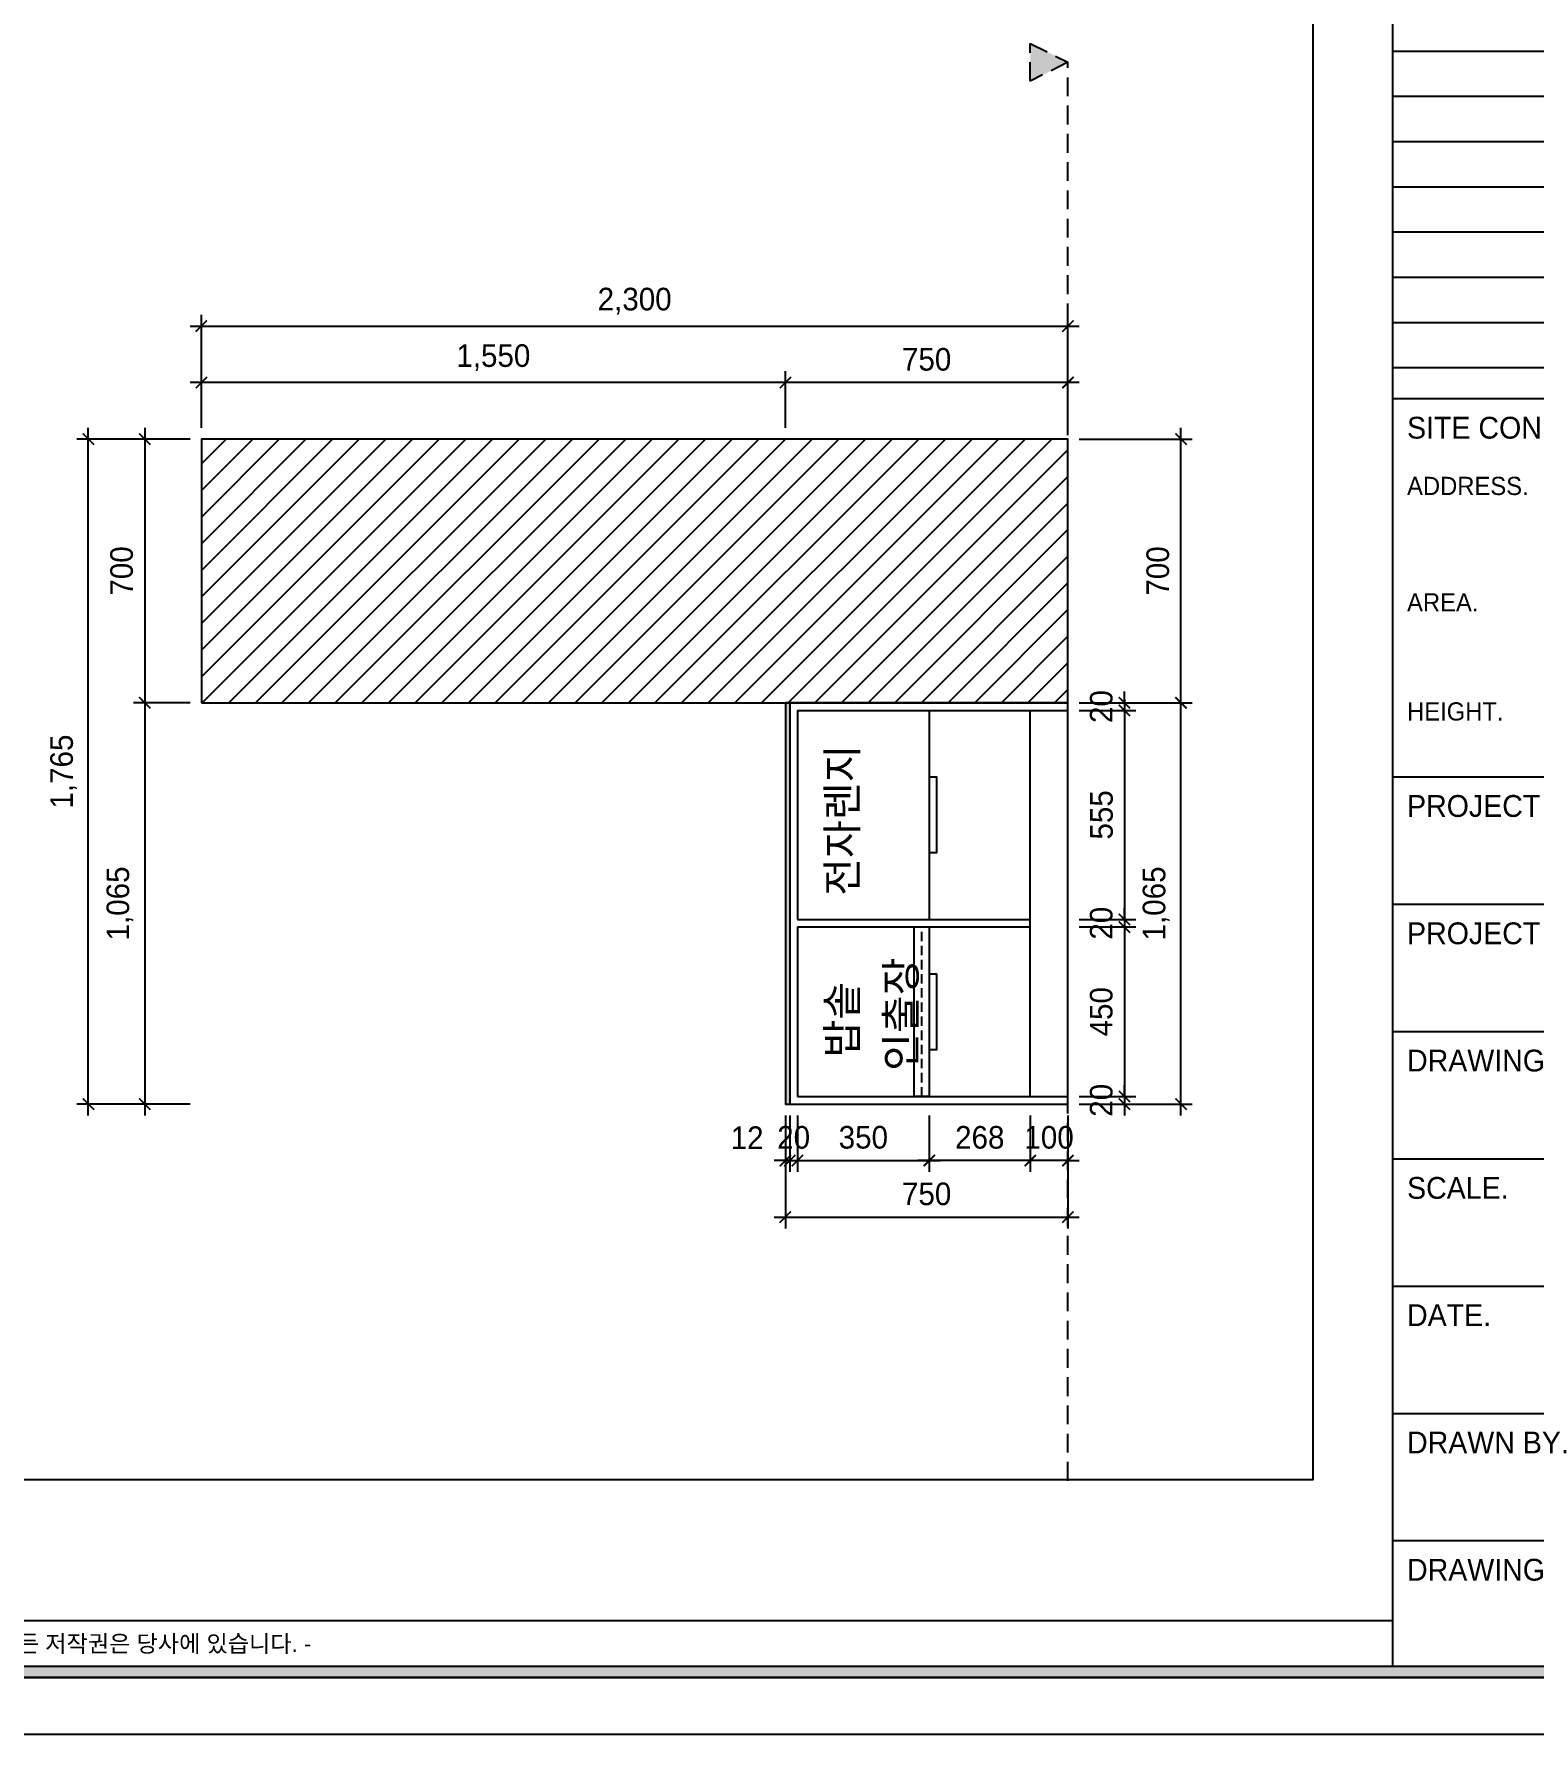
# Model space of a CAD drawing. Header units: inches. Extents: x 180277 to 249577, y 30223 to 92457.
# Drawn here: x 231240 to 235221, y 60856 to 65368 of the extents above; entities that cross this region are included whole.
import ezdxf
from ezdxf.enums import TextEntityAlignment as Align

# ---------------------------------------------------------------- set-up
doc = ezdxf.new("R2010")
doc.units = ezdxf.units.IN
doc.header["$LTSCALE"] = 50
doc.header["$MEASUREMENT"] = 0
doc.header["$PDSIZE"] = 700.071425
doc.linetypes.add('DASHED', pattern=[0.75, 0.5, -0.25])
doc.linetypes.add('DASHEDX2', pattern=[1.5, 1, -0.5])
for name, color, linetype in [('03-WAL NEW', 3, 'Continuous'), ('06-FUR', 6, 'Continuous'), ('07-DIM WAL', 5, 'Continuous'), ('F-SYM', 7, 'Continuous'), ('FORM(YOURNAME)-11', 1, 'Continuous'), ('FUR', 8, 'DASHED')]:
    doc.layers.add(name, color=color, linetype=linetype)
doc.styles.add('HY 울릉도 L', font='')
doc.styles.add('YOURNAME', font='HY울릉도M.TTF')
doc.styles.add('코레일둥고', font='Korail_Round_Gothic_Medium.ttf')
doc.styles.get('HY 울릉도 L').set_extended_font_data('HY울릉도L')
doc.dimstyles.new('30', dxfattribs={"dimscale": 30, "dimtxt": 2, "dimasz": 1, "dimexe": 1, "dimexo": 1, "dimgap": 1, "dimtad": 1, "dimdec": 0, "dimrnd": 0.05, "dimdsep": 46, "dimlunit": 6, "dimtxsty": 'HY 울릉도 L', "dimblk": 'ARCHTICK', "dimcen": 2.5, "dimdle": 1, "dimclrd": 133, "dimclre": 133, "dimclrt": 30, "dimadec": 0, "dimazin": 0, "dimtfac": 1, "dimtdec": 0, "dimtix": 1, "dimtmove": 2, "dimatfit": 3, "dimldrblk": 'ARCHTICK', "dimfxl": 0, "dimlwd": -1, "dimlwe": -1, "dimarcsym": 0})

# ---------------------------------------------------------------- blocks, each defined once
blk = doc.blocks.new('FORM-PLAN')
at = {"layer": 'FORM(YOURNAME)-11'}
h = blk.add_hatch(color=256, dxfattribs=at)
h.dxf.hatch_style = 1
h.paths.add_polyline_path([(-71444, 55115), (10556, 55115), (10556, 54915), (-71444, 54915)])
h.paths.add_polyline_path([(-71444, -2085), (10556, -2085), (10556, -2285), (-71444, -2285)])
at = {"layer": 'Defpoints', "color": 158}
for p, q in [((1346, 54915), (1346, -2085)), ((1346, 26493), (10556, 26493)), ((1346, 25693), (10556, 25693)), ((1346, 24893), (10556, 24893)), ((1346, 24093), (10556, 24093)), ((1346, 23293), (10556, 23293)), ((1346, 22493), (10556, 22493)), ((1346, 21693), (10556, 21693)), ((1346, 20893), (10556, 20893)), ((1346, -1285), (-71444, -1285))]:
    blk.add_line(p, q, dxfattribs=at)
for points in [[(-71444, -2285), (10556, -2285), (10556, 55115), (-71444, 55115)], [(-69444, 53115), (-64, 53115), (-64, 1215), (-69444, 1215)]]:
    blk.add_lwpolyline(points, close=True, dxfattribs=at)
at = {"layer": 'FORM(YOURNAME)-11', "color": 14}
for p, q in [((1346, 20344), (10556, 20344)), ((1346, 13651), (10556, 13651)), ((1346, 11398), (10556, 11398)), ((1346, 9146), (10556, 9146)), ((1346, 6893), (10556, 6893)), ((1346, 4641), (10556, 4641)), ((1346, 2388), (10556, 2388)), ((1346, 136), (10556, 136))]:
    blk.add_line(p, q, dxfattribs=at)
at = {"layer": 'FORM(YOURNAME)-11', "color": 250}
blk.add_lwpolyline([(-72444, -3285), (11556, -3285), (11556, 56115), (-72444, 56115)], close=True, dxfattribs=at)
at = {"layer": 'FORM(YOURNAME)-11'}
blk.add_lwpolyline([(-71444, -2085), (10556, -2085), (10556, -2285), (-71444, -2285)], close=True, dxfattribs=at)
at = {"layer": 'FORM(YOURNAME)-11', "color": 14, "style": 'YOURNAME'}
for s, height, p in [('SITE CONDITIONS.', 386.14, (1603, 19829)), ('PROJECT TYPE.', 386.14, (1603, 13136)), ('PROJECT TITLE.', 386.14, (1603, 10883)), ('DRAWING TITLE.', 386.14, (1603, 8631)), ('SCALE.', 386.1, (1603, 6378)), ('DATE.', 386.1, (1603, 4126)), ('DRAWN BY.', 386.1, (1603, 1873)), ('DRAWING No.', 386.14, (1603, -379))]:
    blk.add_text(s, height=height, dxfattribs=at).set_placement(p, align=Align.MIDDLE_LEFT)
at = {"layer": 'FORM(YOURNAME)-11', "color": 251, "style": 'YOURNAME'}
for s, p in [('ADDRESS.', (1603, 18799)), ('AREA.', (1603, 16740)), ('HEIGHT.', (1603, 14809))]:
    blk.add_text(s, height=321.8, dxfattribs=at).set_placement(p, align=Align.MIDDLE_LEFT)
at = {"layer": 'FORM(YOURNAME)-11', "color": 1, "style": 'YOURNAME'}
blk.add_text("- 본 도서는 어떠한 경우에도 무단으로 도용할 수 없으며 도용시 '지적재산권' 보호에 관한 법률에 의거, 법적 분쟁이 발생합니다.  또한 본 도서에 관한 모든 저작권은 당사에 있습니다. -", height=300, dxfattribs=at).set_placement((-32990, -1685), align=Align.MIDDLE_CENTER)
at = {"layer": 'FORM(YOURNAME)-11', "color": 3, "style": 'YOURNAME'}
for tag, height, p in [('1', 450, (9905, 18188)), ('2', 450, (9905, 17544)), ('3', 450, (9905, 16257)), ('4', 450, (9905, 14326)), ('5', 515, (9905, 12009)), ('6', 515, (9905, 9757)), ('7', 515, (9905, 7504)), ('8', 515, (9905, 5252)), ('9', 515, (9905, 2999)), ('10', 515, (5655, 811)), ('11', 515, (9905, 747)), ('12', 515, (5655, -1441)), ('13', 515, (9905, -1441))]:
    blk.add_attdef(tag, text='', height=height, dxfattribs=at).set_placement(p, align=Align.MIDDLE_RIGHT)
blk = doc.blocks.new('*U464')
at = {"layer": 'F-SYM', "xscale": 0.15, "yscale": 0.15, "zscale": 0.15}
blk.add_blockref('FORM-PLAN', (234643.3, 61348.8), dxfattribs=at)
blk = doc.blocks.new('_ArchTick')
at = {"color": 0, "linetype": 'ByBlock', "const_width": 0.15}
blk.add_lwpolyline([(-0.5, -0.5), (0.5, 0.5)], dxfattribs=at)
blk = doc.blocks.new('*D315')
at = {"layer": '07-DIM WAL', "color": 133}
for p, q in [((231683.7, 64323), (231683.7, 64623)), ((233983.7, 64323), (233983.7, 64623)), ((231653.7, 64593), (234013.7, 64593))]:
    blk.add_line(p, q, dxfattribs=at)
at = {"layer": 'Defpoints', "color": 0}
for p in [(233983.7, 64593), (231683.7, 64293), (233983.7, 64293)]:
    blk.add_point(p, dxfattribs=at)
at = {"layer": '07-DIM WAL', "color": 133, "xscale": 30, "yscale": 30, "zscale": 30, "rotation": 180}
blk.add_blockref('_ArchTick', (231683.7, 64593), dxfattribs=at)
at = {"layer": '07-DIM WAL', "color": 133, "xscale": 30, "yscale": 30, "zscale": 30}
blk.add_blockref('_ArchTick', (233983.7, 64593), dxfattribs=at)
at = {"layer": '07-DIM WAL', "color": 30, "insert": (232833.7, 64659), "char_height": 60, "attachment_point": 5, "style": 'HY 울릉도 L'}
blk.add_mtext('2,300', dxfattribs=at)
blk = doc.blocks.new('*D316')
at = {"layer": '07-DIM WAL', "color": 133}
for p, q in [((234013.7, 64443), (233203.7, 64443)), ((233233.7, 64323), (233233.7, 64473)), ((233983.7, 64323), (233983.7, 64473))]:
    blk.add_line(p, q, dxfattribs=at)
at = {"layer": 'Defpoints', "color": 0}
for p in [(233233.7, 64443), (233233.7, 64293), (233983.7, 64293)]:
    blk.add_point(p, dxfattribs=at)
at = {"layer": '07-DIM WAL', "color": 133, "xscale": 30, "yscale": 30, "zscale": 30, "rotation": 180}
blk.add_blockref('_ArchTick', (233233.7, 64443), dxfattribs=at)
at = {"layer": '07-DIM WAL', "color": 133, "xscale": 30, "yscale": 30, "zscale": 30}
blk.add_blockref('_ArchTick', (233983.7, 64443), dxfattribs=at)
at = {"layer": '07-DIM WAL', "color": 30, "insert": (233608.7, 64504.3), "char_height": 60, "attachment_point": 5, "style": 'HY 울릉도 L'}
blk.add_mtext('750', dxfattribs=at)
blk = doc.blocks.new('*D317')
at = {"layer": '07-DIM WAL', "color": 133}
for p, q in [((233263.7, 64443), (231653.7, 64443)), ((231683.7, 64323), (231683.7, 64473)), ((233233.7, 64323), (233233.7, 64473))]:
    blk.add_line(p, q, dxfattribs=at)
at = {"layer": 'Defpoints', "color": 0}
for p in [(231683.7, 64443), (231683.7, 64293), (233233.7, 64293)]:
    blk.add_point(p, dxfattribs=at)
at = {"layer": '07-DIM WAL', "color": 133, "xscale": 30, "yscale": 30, "zscale": 30, "rotation": 180}
blk.add_blockref('_ArchTick', (231683.7, 64443), dxfattribs=at)
at = {"layer": '07-DIM WAL', "color": 133, "xscale": 30, "yscale": 30, "zscale": 30}
blk.add_blockref('_ArchTick', (233233.7, 64443), dxfattribs=at)
at = {"layer": '07-DIM WAL', "color": 30, "insert": (232458.7, 64509), "char_height": 60, "attachment_point": 5, "style": 'HY 울릉도 L'}
blk.add_mtext('1,550', dxfattribs=at)
blk = doc.blocks.new('*D318')
at = {"layer": '07-DIM WAL', "color": 133}
for p, q in [((233233.7, 62498), (233233.7, 62198)), ((233983.7, 62498), (233983.7, 62198)), ((233203.7, 62228), (234013.7, 62228))]:
    blk.add_line(p, q, dxfattribs=at)
at = {"layer": 'Defpoints', "color": 0}
for p in [(233233.7, 62528), (233983.7, 62528), (233983.7, 62228)]:
    blk.add_point(p, dxfattribs=at)
at = {"layer": '07-DIM WAL', "color": 133, "xscale": 30, "yscale": 30, "zscale": 30, "rotation": 180}
blk.add_blockref('_ArchTick', (233233.7, 62228), dxfattribs=at)
at = {"layer": '07-DIM WAL', "color": 133, "xscale": 30, "yscale": 30, "zscale": 30}
blk.add_blockref('_ArchTick', (233983.7, 62228), dxfattribs=at)
at = {"layer": '07-DIM WAL', "color": 30, "insert": (233608.7, 62289.3), "char_height": 60, "attachment_point": 5, "style": 'HY 울릉도 L'}
blk.add_mtext('750', dxfattribs=at)
blk = doc.blocks.new('*D319')
at = {"layer": '07-DIM WAL', "color": 133}
for p, q in [((233883.7, 62498), (233883.7, 62348)), ((233983.7, 62498), (233983.7, 62348)), ((233883.7, 62378), (233853.7, 62378)), ((233983.7, 62378), (233883.7, 62378)), ((233983.7, 62378), (234013.7, 62378))]:
    blk.add_line(p, q, dxfattribs=at)
at = {"layer": 'Defpoints', "color": 0}
for p in [(233883.7, 62528), (233983.7, 62528), (233883.7, 62378)]:
    blk.add_point(p, dxfattribs=at)
at = {"layer": '07-DIM WAL', "color": 133, "xscale": 30, "yscale": 30, "zscale": 30}
blk.add_blockref('_ArchTick', (233883.7, 62378), dxfattribs=at)
at = {"layer": '07-DIM WAL', "color": 133, "xscale": 30, "yscale": 30, "zscale": 30, "rotation": 180}
blk.add_blockref('_ArchTick', (233983.7, 62378), dxfattribs=at)
at = {"layer": '07-DIM WAL', "color": 30, "insert": (233933.7, 62439.3), "char_height": 60, "attachment_point": 5, "style": 'HY 울릉도 L'}
blk.add_mtext('100', dxfattribs=at)
blk = doc.blocks.new('*D320')
at = {"layer": '07-DIM WAL', "color": 133}
for p, q in [((233615.7, 62498), (233615.7, 62348)), ((233883.7, 62498), (233883.7, 62348)), ((233913.7, 62378), (233585.7, 62378))]:
    blk.add_line(p, q, dxfattribs=at)
at = {"layer": 'Defpoints', "color": 0}
for p in [(233615.7, 62528), (233883.7, 62528), (233615.7, 62378)]:
    blk.add_point(p, dxfattribs=at)
at = {"layer": '07-DIM WAL', "color": 133, "xscale": 30, "yscale": 30, "zscale": 30, "rotation": 180}
blk.add_blockref('_ArchTick', (233615.7, 62378), dxfattribs=at)
at = {"layer": '07-DIM WAL', "color": 133, "xscale": 30, "yscale": 30, "zscale": 30}
blk.add_blockref('_ArchTick', (233883.7, 62378), dxfattribs=at)
at = {"layer": '07-DIM WAL', "color": 30, "insert": (233749.7, 62439.3), "char_height": 60, "attachment_point": 5, "style": 'HY 울릉도 L'}
blk.add_mtext('268', dxfattribs=at)
blk = doc.blocks.new('*D321')
at = {"layer": '07-DIM WAL', "color": 133}
for p, q in [((233233.7, 62498), (233233.7, 62348)), ((233245.7, 62498), (233245.7, 62348)), ((233233.7, 62378), (233203.7, 62378)), ((233233.7, 62378), (233245.7, 62378)), ((233245.7, 62378), (233275.7, 62378))]:
    blk.add_line(p, q, dxfattribs=at)
at = {"layer": 'Defpoints', "color": 0}
for p in [(233233.7, 62528), (233245.7, 62528), (233245.7, 62378)]:
    blk.add_point(p, dxfattribs=at)
at = {"layer": '07-DIM WAL', "color": 133, "xscale": 30, "yscale": 30, "zscale": 30}
blk.add_blockref('_ArchTick', (233233.7, 62378), dxfattribs=at)
at = {"layer": '07-DIM WAL', "color": 133, "xscale": 30, "yscale": 30, "zscale": 30, "rotation": 180}
blk.add_blockref('_ArchTick', (233245.7, 62378), dxfattribs=at)
at = {"layer": '07-DIM WAL', "color": 30, "insert": (233132.2, 62438.7), "char_height": 60, "attachment_point": 5, "style": 'HY 울릉도 L'}
blk.add_mtext('12', dxfattribs=at)
blk = doc.blocks.new('*D322')
at = {"layer": '07-DIM WAL', "color": 133}
for p, q in [((233245.7, 62498), (233245.7, 62348)), ((233265.7, 62498), (233265.7, 62348)), ((233245.7, 62378), (233215.7, 62378)), ((233245.7, 62378), (233265.7, 62378)), ((233265.7, 62378), (233295.7, 62378))]:
    blk.add_line(p, q, dxfattribs=at)
at = {"layer": 'Defpoints', "color": 0}
for p in [(233245.7, 62528), (233265.7, 62528), (233265.7, 62378)]:
    blk.add_point(p, dxfattribs=at)
at = {"layer": '07-DIM WAL', "color": 133, "xscale": 30, "yscale": 30, "zscale": 30}
blk.add_blockref('_ArchTick', (233245.7, 62378), dxfattribs=at)
at = {"layer": '07-DIM WAL', "color": 133, "xscale": 30, "yscale": 30, "zscale": 30, "rotation": 180}
blk.add_blockref('_ArchTick', (233265.7, 62378), dxfattribs=at)
at = {"layer": '07-DIM WAL', "color": 30, "insert": (233255.7, 62439.3), "char_height": 60, "attachment_point": 5, "style": 'HY 울릉도 L'}
blk.add_mtext('20', dxfattribs=at)
blk = doc.blocks.new('*D323')
at = {"layer": '07-DIM WAL', "color": 133}
for p, q in [((233265.7, 62498), (233265.7, 62348)), ((233615.7, 62498), (233615.7, 62348)), ((233235.7, 62378), (233645.7, 62378))]:
    blk.add_line(p, q, dxfattribs=at)
at = {"layer": 'Defpoints', "color": 0}
for p in [(233265.7, 62528), (233615.7, 62528), (233615.7, 62378)]:
    blk.add_point(p, dxfattribs=at)
at = {"layer": '07-DIM WAL', "color": 133, "xscale": 30, "yscale": 30, "zscale": 30, "rotation": 180}
blk.add_blockref('_ArchTick', (233265.7, 62378), dxfattribs=at)
at = {"layer": '07-DIM WAL', "color": 133, "xscale": 30, "yscale": 30, "zscale": 30}
blk.add_blockref('_ArchTick', (233615.7, 62378), dxfattribs=at)
at = {"layer": '07-DIM WAL', "color": 30, "insert": (233440.7, 62439.4), "char_height": 60, "attachment_point": 5, "style": 'HY 울릉도 L'}
blk.add_mtext('350', dxfattribs=at)
blk = doc.blocks.new('*D324')
at = {"layer": '07-DIM WAL', "color": 133}
for p, q in [((234283.7, 62498), (234283.7, 63623)), ((234013.7, 63593), (234313.7, 63593)), ((234013.7, 62528), (234313.7, 62528))]:
    blk.add_line(p, q, dxfattribs=at)
at = {"layer": 'Defpoints', "color": 0}
for p in [(233983.7, 63593), (234283.7, 63593), (233983.7, 62528)]:
    blk.add_point(p, dxfattribs=at)
at = {"layer": '07-DIM WAL', "color": 133, "xscale": 30, "yscale": 30, "zscale": 30}
for p, rotation in [((234283.7, 63593), 90), ((234283.7, 62528), 270)]:
    blk.add_blockref('_ArchTick', p, dxfattribs=dict(at, rotation=rotation))
at = {"layer": '07-DIM WAL', "color": 30, "insert": (234217.7, 63060.5), "char_height": 60, "attachment_point": 5, "rotation": 90, "style": 'HY 울릉도 L'}
blk.add_mtext('1,065', dxfattribs=at)
blk = doc.blocks.new('*D325')
at = {"layer": '07-DIM WAL', "color": 133}
for p, q in [((234283.7, 63563), (234283.7, 64323)), ((234013.7, 64293), (234313.7, 64293)), ((234013.7, 63593), (234313.7, 63593))]:
    blk.add_line(p, q, dxfattribs=at)
at = {"layer": 'Defpoints', "color": 0}
for p in [(233983.7, 64293), (234283.7, 64293), (233983.7, 63593)]:
    blk.add_point(p, dxfattribs=at)
at = {"layer": '07-DIM WAL', "color": 133, "xscale": 30, "yscale": 30, "zscale": 30}
for p, rotation in [((234283.7, 64293), 90), ((234283.7, 63593), 270)]:
    blk.add_blockref('_ArchTick', p, dxfattribs=dict(at, rotation=rotation))
at = {"layer": '07-DIM WAL', "color": 30, "insert": (234222.4, 63943), "char_height": 60, "attachment_point": 5, "rotation": 90, "style": 'HY 울릉도 L'}
blk.add_mtext('700', dxfattribs=at)
blk = doc.blocks.new('*D326')
at = {"layer": '07-DIM WAL', "color": 133}
for p, q in [((231383.7, 62498), (231383.7, 64323)), ((231653.7, 64293), (231353.7, 64293)), ((231653.7, 62528), (231353.7, 62528))]:
    blk.add_line(p, q, dxfattribs=at)
at = {"layer": 'Defpoints', "color": 0}
for p in [(231383.7, 64293), (231683.7, 64293), (231683.7, 62528)]:
    blk.add_point(p, dxfattribs=at)
at = {"layer": '07-DIM WAL', "color": 133, "xscale": 30, "yscale": 30, "zscale": 30}
for p, rotation in [((231383.7, 64293), 90), ((231383.7, 62528), 270)]:
    blk.add_blockref('_ArchTick', p, dxfattribs=dict(at, rotation=rotation))
at = {"layer": '07-DIM WAL', "color": 30, "insert": (231318.4, 63410.5), "char_height": 60, "attachment_point": 5, "rotation": 90, "style": 'HY 울릉도 L'}
blk.add_mtext('1,765', dxfattribs=at)
blk = doc.blocks.new('*D327')
at = {"layer": '07-DIM WAL', "color": 133}
for p, q in [((231533.7, 64323), (231533.7, 63563)), ((231653.7, 64293), (231503.7, 64293)), ((231653.7, 63593), (231503.7, 63593))]:
    blk.add_line(p, q, dxfattribs=at)
at = {"layer": 'Defpoints', "color": 0}
for p in [(231683.7, 64293), (231533.7, 63593), (231683.7, 63593)]:
    blk.add_point(p, dxfattribs=at)
at = {"layer": '07-DIM WAL', "color": 133, "xscale": 30, "yscale": 30, "zscale": 30}
for p, rotation in [((231533.7, 64293), 90), ((231533.7, 63593), 270)]:
    blk.add_blockref('_ArchTick', p, dxfattribs=dict(at, rotation=rotation))
at = {"layer": '07-DIM WAL', "color": 30, "insert": (231472.4, 63943), "char_height": 60, "attachment_point": 5, "rotation": 90, "style": 'HY 울릉도 L'}
blk.add_mtext('700', dxfattribs=at)
blk = doc.blocks.new('*D328')
at = {"layer": '07-DIM WAL', "color": 133}
for p, q in [((231533.7, 63623), (231533.7, 62498)), ((231653.7, 63593), (231503.7, 63593)), ((231653.7, 62528), (231503.7, 62528))]:
    blk.add_line(p, q, dxfattribs=at)
at = {"layer": 'Defpoints', "color": 0}
for p in [(231683.7, 63593), (231533.7, 62528), (231683.7, 62528)]:
    blk.add_point(p, dxfattribs=at)
at = {"layer": '07-DIM WAL', "color": 133, "xscale": 30, "yscale": 30, "zscale": 30}
for p, rotation in [((231533.7, 63593), 90), ((231533.7, 62528), 270)]:
    blk.add_blockref('_ArchTick', p, dxfattribs=dict(at, rotation=rotation))
at = {"layer": '07-DIM WAL', "color": 30, "insert": (231467.7, 63060.5), "char_height": 60, "attachment_point": 5, "rotation": 90, "style": 'HY 울릉도 L'}
blk.add_mtext('1,065', dxfattribs=at)
blk = doc.blocks.new('*D329')
at = {"layer": '07-DIM WAL', "color": 133}
for p, q in [((234133.7, 63593), (234133.7, 63623)), ((234013.7, 63593), (234163.7, 63593)), ((234133.7, 63593), (234133.7, 63573)), ((234013.7, 63573), (234163.7, 63573)), ((234133.7, 63573), (234133.7, 63543))]:
    blk.add_line(p, q, dxfattribs=at)
at = {"layer": 'Defpoints', "color": 0}
for p in [(233983.7, 63593), (233983.7, 63573), (234133.7, 63573)]:
    blk.add_point(p, dxfattribs=at)
at = {"layer": '07-DIM WAL', "color": 133, "xscale": 30, "yscale": 30, "zscale": 30}
for p, rotation in [((234133.7, 63593), 270), ((234133.7, 63573), 90)]:
    blk.add_blockref('_ArchTick', p, dxfattribs=dict(at, rotation=rotation))
at = {"layer": '07-DIM WAL', "color": 30, "insert": (234072.4, 63583), "char_height": 60, "attachment_point": 5, "rotation": 90, "style": 'HY 울릉도 L'}
blk.add_mtext('20', dxfattribs=at)
blk = doc.blocks.new('*D330')
at = {"layer": '07-DIM WAL', "color": 133}
for p, q in [((234133.7, 63603), (234133.7, 62988)), ((234013.7, 63573), (234163.7, 63573)), ((234013.7, 63018), (234163.7, 63018))]:
    blk.add_line(p, q, dxfattribs=at)
at = {"layer": 'Defpoints', "color": 0}
for p in [(233983.7, 63573), (233983.7, 63018), (234133.7, 63018)]:
    blk.add_point(p, dxfattribs=at)
at = {"layer": '07-DIM WAL', "color": 133, "xscale": 30, "yscale": 30, "zscale": 30}
for p, rotation in [((234133.7, 63573), 90), ((234133.7, 63018), 270)]:
    blk.add_blockref('_ArchTick', p, dxfattribs=dict(at, rotation=rotation))
at = {"layer": '07-DIM WAL', "color": 30, "insert": (234073, 63295.5), "char_height": 60, "attachment_point": 5, "rotation": 90, "style": 'HY 울릉도 L'}
blk.add_mtext('555', dxfattribs=at)
blk = doc.blocks.new('*D331')
at = {"layer": '07-DIM WAL', "color": 133}
for p, q in [((234133.7, 63018), (234133.7, 63048)), ((234013.7, 63018), (234163.7, 63018)), ((234013.7, 62998), (234163.7, 62998)), ((234133.7, 63018), (234133.7, 62998)), ((234133.7, 62998), (234133.7, 62968))]:
    blk.add_line(p, q, dxfattribs=at)
at = {"layer": 'Defpoints', "color": 0}
for p in [(233983.7, 63018), (233983.7, 62998), (234133.7, 62998)]:
    blk.add_point(p, dxfattribs=at)
at = {"layer": '07-DIM WAL', "color": 133, "xscale": 30, "yscale": 30, "zscale": 30}
for p, rotation in [((234133.7, 63018), 270), ((234133.7, 62998), 90)]:
    blk.add_blockref('_ArchTick', p, dxfattribs=dict(at, rotation=rotation))
at = {"layer": '07-DIM WAL', "color": 30, "insert": (234072.4, 63008), "char_height": 60, "attachment_point": 5, "rotation": 90, "style": 'HY 울릉도 L'}
blk.add_mtext('20', dxfattribs=at)
blk = doc.blocks.new('*D332')
at = {"layer": '07-DIM WAL', "color": 133}
for p, q in [((234013.7, 62998), (234163.7, 62998)), ((234133.7, 63028), (234133.7, 62518)), ((234013.7, 62548), (234163.7, 62548))]:
    blk.add_line(p, q, dxfattribs=at)
at = {"layer": 'Defpoints', "color": 0}
for p in [(233983.7, 62998), (233983.7, 62548), (234133.7, 62548)]:
    blk.add_point(p, dxfattribs=at)
at = {"layer": '07-DIM WAL', "color": 133, "xscale": 30, "yscale": 30, "zscale": 30}
for p, rotation in [((234133.7, 62998), 90), ((234133.7, 62548), 270)]:
    blk.add_blockref('_ArchTick', p, dxfattribs=dict(at, rotation=rotation))
at = {"layer": '07-DIM WAL', "color": 30, "insert": (234072.4, 62773), "char_height": 60, "attachment_point": 5, "rotation": 90, "style": 'HY 울릉도 L'}
blk.add_mtext('450', dxfattribs=at)
blk = doc.blocks.new('*D333')
at = {"layer": '07-DIM WAL', "color": 133}
for p, q in [((234013.7, 62548), (234163.7, 62548)), ((234133.7, 62548), (234133.7, 62578)), ((234133.7, 62548), (234133.7, 62528)), ((234013.7, 62528), (234163.7, 62528)), ((234133.7, 62528), (234133.7, 62498))]:
    blk.add_line(p, q, dxfattribs=at)
at = {"layer": 'Defpoints', "color": 0}
for p in [(233983.7, 62548), (233983.7, 62528), (234133.7, 62528)]:
    blk.add_point(p, dxfattribs=at)
at = {"layer": '07-DIM WAL', "color": 133, "xscale": 30, "yscale": 30, "zscale": 30}
for p, rotation in [((234133.7, 62548), 270), ((234133.7, 62528), 90)]:
    blk.add_blockref('_ArchTick', p, dxfattribs=dict(at, rotation=rotation))
at = {"layer": '07-DIM WAL', "color": 30, "insert": (234072.4, 62538), "char_height": 60, "attachment_point": 5, "rotation": 90, "style": 'HY 울릉도 L'}
blk.add_mtext('20', dxfattribs=at)

msp = doc.modelspace()

# ---------------------------------------------------------------- hatches: boundary and pattern name
at = {"layer": '03-WAL NEW'}
h = msp.add_hatch(dxfattribs=at)
h.set_pattern_fill('_USER', color=8, scale=50, angle=45, pattern_type=0)
h.set_pattern_definition([(45, (84.07, 0), (-35.355339, 35.355339), [])])
h.paths.add_polyline_path([(231683.7, 64293), (233983.7, 64293), (233983.7, 63593), (231683.7, 63593)])
h = msp.add_hatch(dxfattribs=at)
h.set_pattern_fill('AR-SAND', color=8, scale=10)
h.set_pattern_definition([(37.5, (84.07, 0), (-0.6299336, 19.2682377), [0, -15.2, 0, -17, 0, -16.25]), (7.5, (84.07, 0), (17.697767, 28.2214607), [0, -8.2, 0, -13.7, 0, -5.25]), (327.5, (71.77, 0), (31.1414186, 0.0565905), [0, -5, 0, -18, 0, -23.5]), (317.5, (71.77, 0), (30.061266, 8.7767556), [0, -2.5, 0, -11.8, 0, -13.5])])
h.paths.add_polyline_path([(233233.7, 63593), (233245.7, 63593), (233245.7, 62528), (233233.7, 62528)])
at = {"layer": '06-FUR', "linetype": 'DASHEDX2'}
h = msp.add_hatch(color=7, dxfattribs=at)
h.dxf.hatch_style = 1
h.paths.add_polyline_path([(233883.7, 65343), (233983.7, 65293), (233883.7, 65243)])

# ---------------------------------------------------------------- linework, layer by layer
at = {"layer": '06-FUR', "color": 7, "linetype": 'DASHEDX2'}
msp.add_line((233983.7, 61528), (233983.7, 65293), dxfattribs=at)
at = {"layer": '06-FUR'}
for p, q in [((233245.7, 63593), (233245.7, 62528)), ((233265.7, 63573), (233983.7, 63573)), ((233265.7, 63573), (233265.7, 63018)), ((233615.7, 63573), (233615.7, 63018)), ((233883.7, 62548), (233883.7, 63573)), ((233265.7, 63018), (233883.7, 63018)), ((233265.7, 62998), (233883.7, 62998)), ((233265.7, 62998), (233265.7, 62548)), ((233615.7, 62998), (233615.7, 62548)), ((233265.7, 62548), (233983.7, 62548))]:
    msp.add_line(p, q, dxfattribs=at)
at = {"layer": '06-FUR', "color": 7, "linetype": 'DASHEDX2'}
msp.add_lwpolyline([(233883.7, 65343), (233983.7, 65293), (233883.7, 65243), (233883.7, 65343)], dxfattribs=at)
at = {"layer": '06-FUR'}
for points in [[(231683.7, 63593), (233983.7, 63593), (233983.7, 64293), (231683.7, 64293)], [(233983.7, 63593), (233233.7, 63593), (233233.7, 62528), (233983.7, 62528)]]:
    msp.add_lwpolyline(points, close=True, dxfattribs=at)
at = {"layer": '06-FUR', "color": 8}
for points in [[(233615.7, 63195.5), (233635.7, 63195.5), (233635.7, 63395.5), (233615.7, 63395.5)], [(233615.7, 62673), (233635.7, 62673), (233635.7, 62873), (233615.7, 62873)]]:
    msp.add_lwpolyline(points, close=True, dxfattribs=at)
at = {"layer": '06-FUR'}
msp.add_lwpolyline([(233615.7, 62548), (233575.7, 62548), (233575.7, 62998), (233615.7, 62998), (233615.7, 62548)], dxfattribs=at)
at = {"layer": 'FUR'}
msp.add_lwpolyline([(233595.7, 62548), (233595.7, 62998)], dxfattribs=at)

# ---------------------------------------------------------------- block references
at = {"layer": '07-DIM WAL'}
msp.add_blockref('*U464', (0, 0), dxfattribs=at)

# ---------------------------------------------------------------- texts
at = {"layer": '06-FUR', "color": 7, "linetype": 'DASHEDX2', "style": '코레일둥고'}
for s, p in [('전자렌지', (233424.5, 63080.7)), ('인출장', (233580.4, 62615.9)), ('밥솥', (233424.3, 62651.6))]:
    msp.add_text(s, height=80, rotation=90, dxfattribs=at).set_placement(p)

# ---------------------------------------------------------------- dimensions: what is measured, and where the dimension line sits
at = {"layer": '07-DIM WAL'}
for base, p1, p2, picture, middle in [((233983.7, 64593), (231683.7, 64293), (233983.7, 64293), '*D315', (232833.7, 64659)), ((231683.7, 64443), (233233.7, 64293), (231683.7, 64293), '*D317', (232458.7, 64509)), ((233233.7, 64443), (233983.7, 64293), (233233.7, 64293), '*D316', (233608.7, 64504.3)), ((233983.7, 62228), (233233.7, 62528), (233983.7, 62528), '*D318', (233608.7, 62289.3)), ((233265.7, 62378), (233245.7, 62528), (233265.7, 62528), '*D322', (233255.7, 62439.3)), ((233615.7, 62378), (233265.7, 62528), (233615.7, 62528), '*D323', (233440.7, 62439.4)), ((233615.7, 62378), (233883.7, 62528), (233615.7, 62528), '*D320', (233749.7, 62439.3)), ((233883.7, 62378), (233983.7, 62528), (233883.7, 62528), '*D319', (233933.7, 62439.3))]:
    dim = msp.add_linear_dim(base=base, p1=p1, p2=p2, dimstyle='30', override={"dimfxl": 1.25}, dxfattribs=at)
    dim.commit()
    dim.dimension.update_dxf_attribs({"geometry": picture, "text_midpoint": middle})
for base, p1, p2, picture, middle in [((231383.7, 64293), (231683.7, 62528), (231683.7, 64293), '*D326', (231318.4, 63410.5)), ((231533.7, 63593), (231683.7, 64293), (231683.7, 63593), '*D327', (231472.4, 63943)), ((234283.7, 64293), (233983.7, 63593), (233983.7, 64293), '*D325', (234222.4, 63943)), ((231533.7, 62528), (231683.7, 63593), (231683.7, 62528), '*D328', (231467.7, 63060.5)), ((234133.7, 63573), (233983.7, 63593), (233983.7, 63573), '*D329', (234072.4, 63583)), ((234283.7, 63593), (233983.7, 62528), (233983.7, 63593), '*D324', (234217.7, 63060.5)), ((234133.7, 63018), (233983.7, 63573), (233983.7, 63018), '*D330', (234073, 63295.5)), ((234133.7, 62998), (233983.7, 63018), (233983.7, 62998), '*D331', (234072.4, 63008)), ((234133.7, 62548), (233983.7, 62998), (233983.7, 62548), '*D332', (234072.4, 62773)), ((234133.7, 62528), (233983.7, 62548), (233983.7, 62528), '*D333', (234072.4, 62538))]:
    dim = msp.add_linear_dim(base=base, p1=p1, p2=p2, angle=90, dimstyle='30', override={"dimfxl": 1.25}, dxfattribs=at)
    dim.commit()
    dim.dimension.update_dxf_attribs({"geometry": picture, "text_midpoint": middle})
dim = msp.add_linear_dim(base=(233245.7, 62378), p1=(233233.7, 62528), p2=(233245.7, 62528), dimstyle='30', override={"dimfxl": 1.25}, dxfattribs=at)
dim.commit()
dim.dimension.update_dxf_attribs({"geometry": '*D321', "text_midpoint": (233132.2, 62438.7), "dimtype": 160})

doc.saveas('drawing.dxf')
